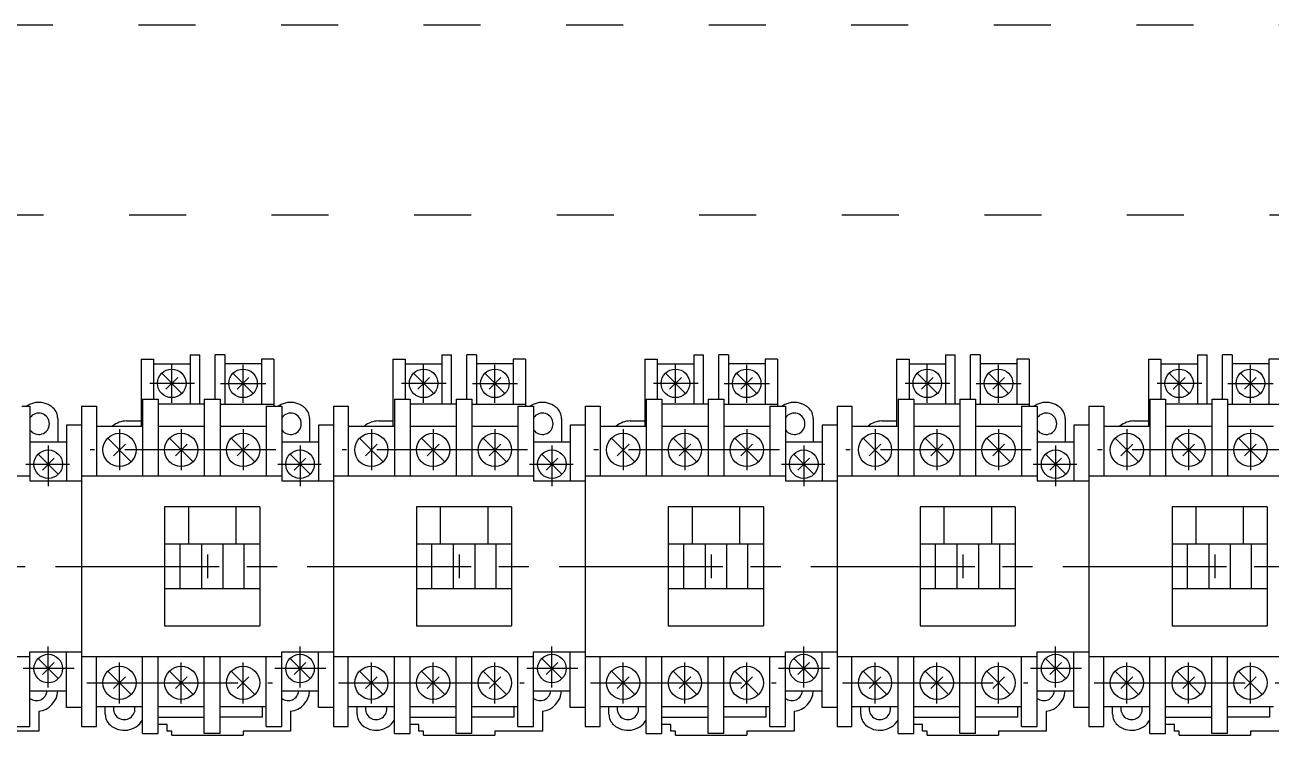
# Model space of a CAD drawing. Header units: millimetres. Extents: x 14879 to 38758, y -20740 to 1136.
# Drawn here: x 36118.2 to 36380.5, y -6848.1 to -6698.7 of the extents above; entities that cross this region are included whole.
import ezdxf

# ---------------------------------------------------------------- set-up
doc = ezdxf.new("R2010")
doc.units = ezdxf.units.MM
doc.linetypes.add('ACAD_ISO03W100', pattern=[30, 12, -18])
doc.linetypes.add('CENTER', pattern=[50.8, 31.75, -6.35, 6.35, -6.35])
for name, color, linetype in [('0A', 7, 'Continuous'), ('0B', 6, 'Continuous'), ('0C', 3, 'Continuous'), ('0D', 2, 'Continuous'), ('10', 6, 'CENTER')]:
    doc.layers.add(name, color=color, linetype=linetype)

msp = doc.modelspace()

# ---------------------------------------------------------------- linework, layer by layer
at = {"color": 1, "linetype": 'ACAD_ISO03W100'}
msp.add_lwpolyline([(35812.11, -6738.65), (35812.11, -6698.65), (36422.12, -6698.65), (36422.12, -6738.65)], close=True, dxfattribs=at)
at = {"layer": '0A', "color": 7, "linetype": 'Continuous'}
for p, q in [((36156.61, -6810.08), (36156.61, -6815.08)), ((36209.61, -6810.08), (36209.61, -6815.08)), ((36262.61, -6810.08), (36262.61, -6815.08)), ((36315.61, -6810.08), (36315.61, -6815.08)), ((36368.61, -6810.08), (36368.61, -6815.08)), ((36154.11, -6812.58), (36159.11, -6812.58)), ((36207.11, -6812.58), (36212.11, -6812.58)), ((36260.11, -6812.58), (36265.11, -6812.58)), ((36313.11, -6812.58), (36318.11, -6812.58)), ((36366.11, -6812.58), (36371.11, -6812.58))]:
    msp.add_line(p, q, dxfattribs=at)
at = {"layer": '0B', "color": 6, "linetype": 'Continuous'}
for p, q in [((36152.96, -6768.08), (36152.96, -6769.98)), ((36152.96, -6768.08), (36155.01, -6768.08)), ((36155.01, -6778.48), (36155.01, -6768.08)), ((36158.21, -6777.38), (36158.21, -6768.08)), ((36160.26, -6768.08), (36158.21, -6768.08)), ((36160.26, -6768.08), (36160.26, -6769.98)), ((36205.96, -6768.08), (36205.96, -6769.98)), ((36205.96, -6768.08), (36208.01, -6768.08)), ((36208.01, -6778.48), (36208.01, -6768.08)), ((36211.21, -6777.38), (36211.21, -6768.08)), ((36213.26, -6768.08), (36211.21, -6768.08)), ((36213.26, -6768.08), (36213.26, -6769.98)), ((36258.96, -6768.08), (36258.96, -6769.98)), ((36258.96, -6768.08), (36261.01, -6768.08)), ((36261.01, -6778.48), (36261.01, -6768.08)), ((36264.21, -6777.38), (36264.21, -6768.08)), ((36266.26, -6768.08), (36264.21, -6768.08)), ((36266.26, -6768.08), (36266.26, -6769.98)), ((36311.96, -6768.08), (36311.96, -6769.98)), ((36311.96, -6768.08), (36314.01, -6768.08)), ((36314.01, -6778.48), (36314.01, -6768.08)), ((36317.21, -6777.38), (36317.21, -6768.08)), ((36319.26, -6768.08), (36317.21, -6768.08)), ((36319.26, -6768.08), (36319.26, -6769.98)), ((36364.96, -6768.08), (36364.96, -6769.98)), ((36364.96, -6768.08), (36367.01, -6768.08)), ((36367.01, -6778.48), (36367.01, -6768.08)), ((36370.21, -6777.38), (36370.21, -6768.08)), ((36372.26, -6768.08), (36370.21, -6768.08)), ((36372.26, -6768.08), (36372.26, -6769.98)), ((36142.66, -6768.98), (36142.66, -6781.98)), ((36142.66, -6768.98), (36145.26, -6768.98)), ((36145.26, -6768.98), (36145.26, -6769.98)), ((36145.26, -6769.98), (36152.96, -6769.98)), ((36167.96, -6769.98), (36160.26, -6769.98)), ((36170.56, -6768.98), (36167.96, -6768.98)), ((36167.96, -6768.98), (36167.96, -6769.98)), ((36170.56, -6768.98), (36170.56, -6778.88)), ((36195.66, -6768.98), (36195.66, -6781.98)), ((36195.66, -6768.98), (36198.26, -6768.98)), ((36198.26, -6768.98), (36198.26, -6769.98)), ((36198.26, -6769.98), (36205.96, -6769.98)), ((36220.96, -6769.98), (36213.26, -6769.98)), ((36223.56, -6768.98), (36220.96, -6768.98)), ((36220.96, -6768.98), (36220.96, -6769.98)), ((36223.56, -6768.98), (36223.56, -6778.88)), ((36248.66, -6768.98), (36248.66, -6781.98)), ((36248.66, -6768.98), (36251.26, -6768.98)), ((36251.26, -6768.98), (36251.26, -6769.98)), ((36251.26, -6769.98), (36258.96, -6769.98)), ((36273.96, -6769.98), (36266.26, -6769.98)), ((36276.56, -6768.98), (36273.96, -6768.98)), ((36273.96, -6768.98), (36273.96, -6769.98)), ((36276.56, -6768.98), (36276.56, -6778.88)), ((36301.66, -6768.98), (36301.66, -6781.98)), ((36301.66, -6768.98), (36304.26, -6768.98)), ((36304.26, -6768.98), (36304.26, -6769.98)), ((36304.26, -6769.98), (36311.96, -6769.98)), ((36326.96, -6769.98), (36319.26, -6769.98)), ((36329.56, -6768.98), (36326.96, -6768.98)), ((36326.96, -6768.98), (36326.96, -6769.98)), ((36329.56, -6768.98), (36329.56, -6778.88)), ((36354.66, -6768.98), (36354.66, -6781.98)), ((36354.66, -6768.98), (36357.26, -6768.98)), ((36357.26, -6768.98), (36357.26, -6769.98)), ((36357.26, -6769.98), (36364.96, -6769.98)), ((36379.96, -6769.98), (36372.26, -6769.98)), ((36382.56, -6768.98), (36379.96, -6768.98)), ((36379.96, -6768.98), (36379.96, -6769.98)), ((36117.56, -6778.88), (36118.55, -6778.88)), ((36130.11, -6778.88), (36133.26, -6778.88)), ((36130.11, -6778.88), (36130.11, -6846.28)), ((36133.26, -6778.88), (36133.26, -6783.08)), ((36155.96, -6778.48), (36155.01, -6778.48)), ((36155.96, -6777.38), (36158.21, -6777.38)), ((36155.96, -6777.38), (36155.96, -6778.48)), ((36170.56, -6778.88), (36171.55, -6778.88)), ((36183.11, -6778.88), (36186.26, -6778.88)), ((36183.11, -6778.88), (36183.11, -6846.28)), ((36186.26, -6778.88), (36186.26, -6783.08)), ((36208.96, -6778.48), (36208.01, -6778.48)), ((36208.96, -6777.38), (36211.21, -6777.38)), ((36208.96, -6777.38), (36208.96, -6778.48)), ((36223.56, -6778.88), (36224.55, -6778.88)), ((36236.11, -6778.88), (36239.26, -6778.88)), ((36236.11, -6778.88), (36236.11, -6846.28)), ((36239.26, -6778.88), (36239.26, -6783.08)), ((36261.96, -6778.48), (36261.01, -6778.48)), ((36261.96, -6777.38), (36264.21, -6777.38)), ((36261.96, -6777.38), (36261.96, -6778.48)), ((36276.56, -6778.88), (36277.55, -6778.88)), ((36289.11, -6778.88), (36292.26, -6778.88)), ((36289.11, -6778.88), (36289.11, -6846.28)), ((36292.26, -6778.88), (36292.26, -6783.08)), ((36314.96, -6778.48), (36314.01, -6778.48)), ((36314.96, -6777.38), (36317.21, -6777.38)), ((36314.96, -6777.38), (36314.96, -6778.48)), ((36329.56, -6778.88), (36330.55, -6778.88)), ((36342.11, -6778.88), (36345.26, -6778.88)), ((36342.11, -6778.88), (36342.11, -6846.28)), ((36345.26, -6778.88), (36345.26, -6783.08)), ((36367.96, -6778.48), (36367.01, -6778.48)), ((36367.96, -6777.38), (36370.21, -6777.38)), ((36367.96, -6777.38), (36367.96, -6778.48)), ((36125.11, -6781.46), (36125.11, -6786.38)), ((36178.11, -6781.46), (36178.11, -6786.38)), ((36231.11, -6781.46), (36231.11, -6786.38)), ((36284.11, -6781.46), (36284.11, -6786.38)), ((36337.11, -6781.46), (36337.11, -6786.38)), ((36130.11, -6782.88), (36126.96, -6782.88)), ((36126.96, -6782.88), (36126.96, -6786.38)), ((36130.11, -6782.88), (36130.11, -6842.28)), ((36133.26, -6783.08), (36136.66, -6783.08)), ((36139.61, -6781.98), (36142.66, -6781.98)), ((36183.11, -6782.88), (36179.96, -6782.88)), ((36179.96, -6782.88), (36179.96, -6786.38)), ((36183.11, -6782.88), (36183.11, -6842.28)), ((36186.26, -6783.08), (36189.66, -6783.08)), ((36192.61, -6781.98), (36195.66, -6781.98)), ((36236.11, -6782.88), (36232.96, -6782.88)), ((36232.96, -6782.88), (36232.96, -6786.38)), ((36236.11, -6782.88), (36236.11, -6842.28)), ((36239.26, -6783.08), (36242.66, -6783.08)), ((36245.61, -6781.98), (36248.66, -6781.98)), ((36289.11, -6782.88), (36285.96, -6782.88)), ((36285.96, -6782.88), (36285.96, -6786.38)), ((36289.11, -6782.88), (36289.11, -6842.28)), ((36292.26, -6783.08), (36295.66, -6783.08)), ((36298.61, -6781.98), (36301.66, -6781.98)), ((36342.11, -6782.88), (36338.96, -6782.88)), ((36338.96, -6782.88), (36338.96, -6786.38)), ((36342.11, -6782.88), (36342.11, -6842.28)), ((36345.26, -6783.08), (36348.66, -6783.08)), ((36351.61, -6781.98), (36354.66, -6781.98)), ((36125.11, -6786.38), (36126.96, -6786.38)), ((36178.11, -6786.38), (36179.96, -6786.38)), ((36231.11, -6786.38), (36232.96, -6786.38)), ((36284.11, -6786.38), (36285.96, -6786.38)), ((36337.11, -6786.38), (36338.96, -6786.38)), ((36125.1, -6838.78), (36126.96, -6838.78)), ((36126.96, -6842.28), (36126.96, -6838.78)), ((36178.1, -6838.78), (36179.96, -6838.78)), ((36179.96, -6842.28), (36179.96, -6838.78)), ((36231.1, -6838.78), (36232.96, -6838.78)), ((36232.96, -6842.28), (36232.96, -6838.78)), ((36284.1, -6838.78), (36285.96, -6838.78)), ((36285.96, -6842.28), (36285.96, -6838.78)), ((36337.1, -6838.78), (36338.96, -6838.78)), ((36338.96, -6842.28), (36338.96, -6838.78)), ((36133.26, -6842.08), (36135.11, -6842.08)), ((36133.26, -6846.28), (36133.26, -6842.08)), ((36135.11, -6843.69), (36135.11, -6842.08)), ((36186.26, -6842.08), (36188.11, -6842.08)), ((36186.26, -6846.28), (36186.26, -6842.08)), ((36188.11, -6843.69), (36188.11, -6842.08)), ((36239.26, -6842.08), (36241.11, -6842.08)), ((36239.26, -6846.28), (36239.26, -6842.08)), ((36241.11, -6843.69), (36241.11, -6842.08)), ((36292.26, -6842.08), (36294.11, -6842.08)), ((36292.26, -6846.28), (36292.26, -6842.08)), ((36294.11, -6843.69), (36294.11, -6842.08)), ((36345.26, -6842.08), (36347.11, -6842.08)), ((36345.26, -6846.28), (36345.26, -6842.08)), ((36347.11, -6843.69), (36347.11, -6842.08)), ((36121.11, -6843.05), (36121.11, -6847.28)), ((36130.11, -6842.28), (36126.96, -6842.28)), ((36174.11, -6843.05), (36174.11, -6847.28)), ((36183.11, -6842.28), (36179.96, -6842.28)), ((36227.11, -6843.05), (36227.11, -6847.28)), ((36236.11, -6842.28), (36232.96, -6842.28)), ((36280.11, -6843.05), (36280.11, -6847.28)), ((36289.11, -6842.28), (36285.96, -6842.28)), ((36333.11, -6843.05), (36333.11, -6847.28)), ((36342.11, -6842.28), (36338.96, -6842.28)), ((36121.11, -6847.28), (36111.11, -6847.28)), ((36130.11, -6846.28), (36133.26, -6846.28)), ((36142.96, -6847.78), (36142.96, -6844.91)), ((36146.26, -6847.78), (36146.26, -6845.88)), ((36148.11, -6845.88), (36146.26, -6845.88)), ((36148.11, -6847.28), (36148.11, -6845.88)), ((36149.11, -6847.28), (36148.11, -6847.28)), ((36149.11, -6848.08), (36149.11, -6847.28)), ((36164.11, -6847.28), (36164.11, -6848.08)), ((36174.11, -6847.28), (36164.11, -6847.28)), ((36183.11, -6846.28), (36186.26, -6846.28)), ((36195.96, -6847.78), (36195.96, -6844.91)), ((36199.26, -6847.78), (36199.26, -6845.88)), ((36201.11, -6845.88), (36199.26, -6845.88)), ((36201.11, -6847.28), (36201.11, -6845.88)), ((36202.11, -6847.28), (36201.11, -6847.28)), ((36202.11, -6848.08), (36202.11, -6847.28)), ((36217.11, -6847.28), (36217.11, -6848.08)), ((36227.11, -6847.28), (36217.11, -6847.28)), ((36236.11, -6846.28), (36239.26, -6846.28)), ((36248.96, -6847.78), (36248.96, -6844.91)), ((36252.26, -6847.78), (36252.26, -6845.88)), ((36254.11, -6845.88), (36252.26, -6845.88)), ((36254.11, -6847.28), (36254.11, -6845.88)), ((36255.11, -6847.28), (36254.11, -6847.28)), ((36255.11, -6848.08), (36255.11, -6847.28)), ((36270.11, -6847.28), (36270.11, -6848.08)), ((36280.11, -6847.28), (36270.11, -6847.28)), ((36289.11, -6846.28), (36292.26, -6846.28)), ((36301.96, -6847.78), (36301.96, -6844.91)), ((36305.26, -6847.78), (36305.26, -6845.88)), ((36307.11, -6845.88), (36305.26, -6845.88)), ((36307.11, -6847.28), (36307.11, -6845.88)), ((36308.11, -6847.28), (36307.11, -6847.28)), ((36308.11, -6848.08), (36308.11, -6847.28)), ((36323.11, -6847.28), (36323.11, -6848.08)), ((36333.11, -6847.28), (36323.11, -6847.28)), ((36342.11, -6846.28), (36345.26, -6846.28)), ((36354.96, -6847.78), (36354.96, -6844.91)), ((36358.26, -6847.78), (36358.26, -6845.88)), ((36360.11, -6845.88), (36358.26, -6845.88)), ((36360.11, -6847.28), (36360.11, -6845.88)), ((36361.11, -6847.28), (36360.11, -6847.28)), ((36361.11, -6848.08), (36361.11, -6847.28)), ((36376.11, -6847.28), (36376.11, -6848.08)), ((36386.11, -6847.28), (36376.11, -6847.28)), ((36142.96, -6847.78), (36146.26, -6847.78)), ((36149.11, -6848.08), (36164.11, -6848.08)), ((36195.96, -6847.78), (36199.26, -6847.78)), ((36202.11, -6848.08), (36217.11, -6848.08)), ((36248.96, -6847.78), (36252.26, -6847.78)), ((36255.11, -6848.08), (36270.11, -6848.08)), ((36301.96, -6847.78), (36305.26, -6847.78)), ((36308.11, -6848.08), (36323.11, -6848.08)), ((36354.96, -6847.78), (36358.26, -6847.78)), ((36361.11, -6848.08), (36376.11, -6848.08))]:
    msp.add_line(p, q, dxfattribs=at)
for centre, radius, start, end in [((36121.11, -6782.58), 4.5, 55.3083, 124.692), ((36121.11, -6782.58), 4.5, 48.1896, 55.3083), ((36122.11, -6781.46), 3, 0, 48.1897), ((36174.11, -6782.58), 4.5, 55.3083, 124.692), ((36174.11, -6782.58), 4.5, 48.1896, 55.3083), ((36175.11, -6781.46), 3, 0, 48.1897), ((36227.11, -6782.58), 4.5, 55.3083, 124.692), ((36227.11, -6782.58), 4.5, 48.1896, 55.3083), ((36228.11, -6781.46), 3, 0, 48.1897), ((36280.11, -6782.58), 4.5, 55.3083, 124.692), ((36280.11, -6782.58), 4.5, 48.1896, 55.3083), ((36281.11, -6781.46), 3, 0, 48.1897), ((36333.11, -6782.58), 4.5, 55.3083, 124.692), ((36333.11, -6782.58), 4.5, 48.1896, 55.3083), ((36334.11, -6781.46), 3, 0, 48.1897), ((36139.61, -6786.48), 4.5, 90.0002, 130.927), ((36192.61, -6786.48), 4.5, 90.0002, 130.927), ((36245.61, -6786.48), 4.5, 90.0002, 130.927), ((36298.61, -6786.48), 4.5, 90.0002, 130.927), ((36351.61, -6786.48), 4.5, 90.0002, 130.927), ((36120.61, -6838.58), 4.5, 276.379, 357.453), ((36173.61, -6838.58), 4.5, 276.379, 357.453), ((36226.61, -6838.58), 4.5, 276.379, 357.453), ((36279.61, -6838.58), 4.5, 276.379, 357.453), ((36332.61, -6838.58), 4.5, 276.379, 357.453), ((36138.11, -6843.69), 3, 180, 228.19), ((36191.11, -6843.69), 3, 180, 228.19), ((36244.11, -6843.69), 3, 180, 228.19), ((36297.11, -6843.69), 3, 180, 228.19), ((36350.11, -6843.69), 3, 180, 228.19), ((36139.11, -6842.58), 4.5, 228.19, 328.822), ((36192.11, -6842.58), 4.5, 228.19, 328.822), ((36245.11, -6842.58), 4.5, 228.19, 328.822), ((36298.11, -6842.58), 4.5, 228.19, 328.822), ((36351.11, -6842.58), 4.5, 228.19, 328.822)]:
    msp.add_arc(centre, radius, start, end, dxfattribs=at)
at = {"layer": '0C', "color": 3, "linetype": 'Continuous'}
for p, q in [((36145.26, -6769.98), (36145.26, -6777.38)), ((36152.96, -6769.98), (36152.96, -6778.48)), ((36160.26, -6769.98), (36160.26, -6778.48)), ((36167.96, -6769.98), (36167.96, -6778.48)), ((36198.26, -6769.98), (36198.26, -6777.38)), ((36205.96, -6769.98), (36205.96, -6778.48)), ((36213.26, -6769.98), (36213.26, -6778.48)), ((36220.96, -6769.98), (36220.96, -6778.48)), ((36251.26, -6769.98), (36251.26, -6777.38)), ((36258.96, -6769.98), (36258.96, -6778.48)), ((36266.26, -6769.98), (36266.26, -6778.48)), ((36273.96, -6769.98), (36273.96, -6778.48)), ((36304.26, -6769.98), (36304.26, -6777.38)), ((36311.96, -6769.98), (36311.96, -6778.48)), ((36319.26, -6769.98), (36319.26, -6778.48)), ((36326.96, -6769.98), (36326.96, -6778.48)), ((36357.26, -6769.98), (36357.26, -6777.38)), ((36364.96, -6769.98), (36364.96, -6778.48)), ((36372.26, -6769.98), (36372.26, -6778.48)), ((36379.96, -6769.98), (36379.96, -6778.48)), ((36118.55, -6778.88), (36119.26, -6778.88)), ((36119.26, -6778.88), (36119.26, -6794.58)), ((36142.96, -6777.38), (36146.26, -6777.38)), ((36142.96, -6777.38), (36142.96, -6793.58)), ((36146.26, -6777.38), (36146.26, -6793.58)), ((36155.01, -6778.48), (36146.26, -6778.48)), ((36155.96, -6778.48), (36155.96, -6793.58)), ((36158.21, -6777.38), (36159.26, -6777.38)), ((36159.26, -6777.38), (36159.26, -6793.58)), ((36159.26, -6778.48), (36170.56, -6778.48)), ((36168.96, -6778.88), (36170.56, -6778.88)), ((36168.96, -6778.88), (36168.96, -6793.58)), ((36171.55, -6778.88), (36172.26, -6778.88)), ((36172.26, -6778.88), (36172.26, -6794.58)), ((36195.96, -6777.38), (36199.26, -6777.38)), ((36195.96, -6777.38), (36195.96, -6793.58)), ((36199.26, -6777.38), (36199.26, -6793.58)), ((36208.01, -6778.48), (36199.26, -6778.48)), ((36208.96, -6778.48), (36208.96, -6793.58)), ((36211.21, -6777.38), (36212.26, -6777.38)), ((36212.26, -6777.38), (36212.26, -6793.58)), ((36212.26, -6778.48), (36223.56, -6778.48)), ((36221.96, -6778.88), (36223.56, -6778.88)), ((36221.96, -6778.88), (36221.96, -6793.58)), ((36224.55, -6778.88), (36225.26, -6778.88)), ((36225.26, -6778.88), (36225.26, -6794.58)), ((36248.96, -6777.38), (36252.26, -6777.38)), ((36248.96, -6777.38), (36248.96, -6793.58)), ((36252.26, -6777.38), (36252.26, -6793.58)), ((36261.01, -6778.48), (36252.26, -6778.48)), ((36261.96, -6778.48), (36261.96, -6793.58)), ((36264.21, -6777.38), (36265.26, -6777.38)), ((36265.26, -6777.38), (36265.26, -6793.58)), ((36265.26, -6778.48), (36276.56, -6778.48)), ((36274.96, -6778.88), (36276.56, -6778.88)), ((36274.96, -6778.88), (36274.96, -6793.58)), ((36277.55, -6778.88), (36278.26, -6778.88)), ((36278.26, -6778.88), (36278.26, -6794.58)), ((36301.96, -6777.38), (36305.26, -6777.38)), ((36301.96, -6777.38), (36301.96, -6793.58)), ((36305.26, -6777.38), (36305.26, -6793.58)), ((36314.01, -6778.48), (36305.26, -6778.48)), ((36314.96, -6778.48), (36314.96, -6793.58)), ((36317.21, -6777.38), (36318.26, -6777.38)), ((36318.26, -6777.38), (36318.26, -6793.58)), ((36318.26, -6778.48), (36329.56, -6778.48)), ((36327.96, -6778.88), (36329.56, -6778.88)), ((36327.96, -6778.88), (36327.96, -6793.58)), ((36330.55, -6778.88), (36331.26, -6778.88)), ((36331.26, -6778.88), (36331.26, -6794.58)), ((36354.96, -6777.38), (36358.26, -6777.38)), ((36354.96, -6777.38), (36354.96, -6793.58)), ((36358.26, -6777.38), (36358.26, -6793.58)), ((36367.01, -6778.48), (36358.26, -6778.48)), ((36367.96, -6778.48), (36367.96, -6793.58)), ((36370.21, -6777.38), (36371.26, -6777.38)), ((36371.26, -6777.38), (36371.26, -6793.58)), ((36371.26, -6778.48), (36382.56, -6778.48)), ((36133.26, -6783.08), (36133.26, -6793.58)), ((36136.66, -6783.08), (36142.56, -6783.08)), ((36142.56, -6783.08), (36142.96, -6783.08)), ((36142.66, -6781.98), (36142.66, -6783.08)), ((36146.26, -6783.08), (36155.96, -6783.08)), ((36159.26, -6783.08), (36168.96, -6783.08)), ((36186.26, -6783.08), (36186.26, -6793.58)), ((36189.66, -6783.08), (36195.56, -6783.08)), ((36195.56, -6783.08), (36195.96, -6783.08)), ((36195.66, -6781.98), (36195.66, -6783.08)), ((36199.26, -6783.08), (36208.96, -6783.08)), ((36212.26, -6783.08), (36221.96, -6783.08)), ((36239.26, -6783.08), (36239.26, -6793.58)), ((36242.66, -6783.08), (36248.56, -6783.08)), ((36248.56, -6783.08), (36248.96, -6783.08)), ((36248.66, -6781.98), (36248.66, -6783.08)), ((36252.26, -6783.08), (36261.96, -6783.08)), ((36265.26, -6783.08), (36274.96, -6783.08)), ((36292.26, -6783.08), (36292.26, -6793.58)), ((36295.66, -6783.08), (36301.56, -6783.08)), ((36301.56, -6783.08), (36301.96, -6783.08)), ((36301.66, -6781.98), (36301.66, -6783.08)), ((36305.26, -6783.08), (36314.96, -6783.08)), ((36318.26, -6783.08), (36327.96, -6783.08)), ((36345.26, -6783.08), (36345.26, -6793.58)), ((36348.66, -6783.08), (36354.56, -6783.08)), ((36354.56, -6783.08), (36354.96, -6783.08)), ((36354.66, -6781.98), (36354.66, -6783.08)), ((36358.26, -6783.08), (36367.96, -6783.08)), ((36371.26, -6783.08), (36380.96, -6783.08)), ((36119.26, -6786.38), (36125.11, -6786.38)), ((36126.96, -6786.38), (36126.96, -6794.58)), ((36172.26, -6786.38), (36178.11, -6786.38)), ((36179.96, -6786.38), (36179.96, -6794.58)), ((36225.26, -6786.38), (36231.11, -6786.38)), ((36232.96, -6786.38), (36232.96, -6794.58)), ((36278.26, -6786.38), (36284.11, -6786.38)), ((36285.96, -6786.38), (36285.96, -6794.58)), ((36331.26, -6786.38), (36337.11, -6786.38)), ((36338.96, -6786.38), (36338.96, -6794.58)), ((36119.26, -6793.58), (36077.11, -6793.58)), ((36119.26, -6794.58), (36130.11, -6794.58)), ((36172.26, -6793.58), (36130.11, -6793.58)), ((36172.26, -6794.58), (36183.11, -6794.58)), ((36225.26, -6793.58), (36183.11, -6793.58)), ((36225.26, -6794.58), (36236.11, -6794.58)), ((36278.26, -6793.58), (36236.11, -6793.58)), ((36278.26, -6794.58), (36289.11, -6794.58)), ((36331.26, -6793.58), (36289.11, -6793.58)), ((36331.26, -6794.58), (36342.11, -6794.58)), ((36384.26, -6793.58), (36342.11, -6793.58)), ((36147.61, -6800.08), (36147.61, -6825.08)), ((36167.61, -6800.08), (36147.61, -6800.08)), ((36152.61, -6800.08), (36152.61, -6807.88)), ((36162.61, -6800.08), (36162.61, -6807.88)), ((36167.61, -6800.08), (36167.61, -6825.08)), ((36200.61, -6800.08), (36200.61, -6825.08)), ((36220.61, -6800.08), (36200.61, -6800.08)), ((36205.61, -6800.08), (36205.61, -6807.88)), ((36215.61, -6800.08), (36215.61, -6807.88)), ((36220.61, -6800.08), (36220.61, -6825.08)), ((36253.61, -6800.08), (36253.61, -6825.08)), ((36273.61, -6800.08), (36253.61, -6800.08)), ((36258.61, -6800.08), (36258.61, -6807.88)), ((36268.61, -6800.08), (36268.61, -6807.88)), ((36273.61, -6800.08), (36273.61, -6825.08)), ((36306.61, -6800.08), (36306.61, -6825.08)), ((36326.61, -6800.08), (36306.61, -6800.08)), ((36311.61, -6800.08), (36311.61, -6807.88)), ((36321.61, -6800.08), (36321.61, -6807.88)), ((36326.61, -6800.08), (36326.61, -6825.08)), ((36359.61, -6800.08), (36359.61, -6825.08)), ((36379.61, -6800.08), (36359.61, -6800.08)), ((36364.61, -6800.08), (36364.61, -6807.88)), ((36374.61, -6800.08), (36374.61, -6807.88)), ((36379.61, -6800.08), (36379.61, -6825.08)), ((36167.61, -6807.88), (36147.61, -6807.88)), ((36150.86, -6817.28), (36150.86, -6807.88)), ((36155.36, -6807.88), (36155.36, -6817.28)), ((36159.86, -6807.88), (36159.86, -6817.28)), ((36164.36, -6817.28), (36164.36, -6807.88)), ((36220.61, -6807.88), (36200.61, -6807.88)), ((36203.86, -6817.28), (36203.86, -6807.88)), ((36208.36, -6807.88), (36208.36, -6817.28)), ((36212.86, -6807.88), (36212.86, -6817.28)), ((36217.36, -6817.28), (36217.36, -6807.88)), ((36273.61, -6807.88), (36253.61, -6807.88)), ((36256.86, -6817.28), (36256.86, -6807.88)), ((36261.36, -6807.88), (36261.36, -6817.28)), ((36265.86, -6807.88), (36265.86, -6817.28)), ((36270.36, -6817.28), (36270.36, -6807.88)), ((36326.61, -6807.88), (36306.61, -6807.88)), ((36309.86, -6817.28), (36309.86, -6807.88)), ((36314.36, -6807.88), (36314.36, -6817.28)), ((36318.86, -6807.88), (36318.86, -6817.28)), ((36323.36, -6817.28), (36323.36, -6807.88)), ((36379.61, -6807.88), (36359.61, -6807.88)), ((36362.86, -6817.28), (36362.86, -6807.88)), ((36367.36, -6807.88), (36367.36, -6817.28)), ((36371.86, -6807.88), (36371.86, -6817.28)), ((36376.36, -6817.28), (36376.36, -6807.88)), ((36167.61, -6817.28), (36147.61, -6817.28)), ((36220.61, -6817.28), (36200.61, -6817.28)), ((36273.61, -6817.28), (36253.61, -6817.28)), ((36326.61, -6817.28), (36306.61, -6817.28)), ((36379.61, -6817.28), (36359.61, -6817.28)), ((36147.61, -6825.08), (36167.61, -6825.08)), ((36200.61, -6825.08), (36220.61, -6825.08)), ((36253.61, -6825.08), (36273.61, -6825.08)), ((36306.61, -6825.08), (36326.61, -6825.08)), ((36359.61, -6825.08), (36379.61, -6825.08)), ((36119.26, -6831.58), (36077.11, -6831.58)), ((36119.26, -6830.58), (36130.11, -6830.58)), ((36119.26, -6846.28), (36119.26, -6830.58)), ((36126.96, -6838.78), (36126.96, -6830.58)), ((36172.26, -6831.58), (36130.11, -6831.58)), ((36133.26, -6842.08), (36133.26, -6831.58)), ((36142.96, -6840.25), (36142.96, -6831.58)), ((36146.26, -6845.88), (36146.26, -6831.58)), ((36155.96, -6847.78), (36155.96, -6831.58)), ((36159.26, -6847.78), (36159.26, -6831.58)), ((36168.96, -6846.28), (36168.96, -6831.58)), ((36172.26, -6830.58), (36183.11, -6830.58)), ((36172.26, -6846.28), (36172.26, -6830.58)), ((36179.96, -6838.78), (36179.96, -6830.58)), ((36225.26, -6831.58), (36183.11, -6831.58)), ((36186.26, -6842.08), (36186.26, -6831.58)), ((36195.96, -6840.25), (36195.96, -6831.58)), ((36199.26, -6845.88), (36199.26, -6831.58)), ((36208.96, -6847.78), (36208.96, -6831.58)), ((36212.26, -6847.78), (36212.26, -6831.58)), ((36221.96, -6846.28), (36221.96, -6831.58)), ((36225.26, -6830.58), (36236.11, -6830.58)), ((36225.26, -6846.28), (36225.26, -6830.58)), ((36232.96, -6838.78), (36232.96, -6830.58)), ((36278.26, -6831.58), (36236.11, -6831.58)), ((36239.26, -6842.08), (36239.26, -6831.58)), ((36248.96, -6840.25), (36248.96, -6831.58)), ((36252.26, -6845.88), (36252.26, -6831.58)), ((36261.96, -6847.78), (36261.96, -6831.58)), ((36265.26, -6847.78), (36265.26, -6831.58)), ((36274.96, -6846.28), (36274.96, -6831.58)), ((36278.26, -6830.58), (36289.11, -6830.58)), ((36278.26, -6846.28), (36278.26, -6830.58)), ((36285.96, -6838.78), (36285.96, -6830.58)), ((36331.26, -6831.58), (36289.11, -6831.58)), ((36292.26, -6842.08), (36292.26, -6831.58)), ((36301.96, -6840.25), (36301.96, -6831.58)), ((36305.26, -6845.88), (36305.26, -6831.58)), ((36314.96, -6847.78), (36314.96, -6831.58)), ((36318.26, -6847.78), (36318.26, -6831.58)), ((36327.96, -6846.28), (36327.96, -6831.58)), ((36331.26, -6830.58), (36342.11, -6830.58)), ((36331.26, -6846.28), (36331.26, -6830.58)), ((36338.96, -6838.78), (36338.96, -6830.58)), ((36384.26, -6831.58), (36342.11, -6831.58)), ((36345.26, -6842.08), (36345.26, -6831.58)), ((36354.96, -6840.25), (36354.96, -6831.58)), ((36358.26, -6845.88), (36358.26, -6831.58)), ((36367.96, -6847.78), (36367.96, -6831.58)), ((36371.26, -6847.78), (36371.26, -6831.58)), ((36119.26, -6838.78), (36125.1, -6838.78)), ((36172.26, -6838.78), (36178.1, -6838.78)), ((36225.26, -6838.78), (36231.1, -6838.78)), ((36278.26, -6838.78), (36284.1, -6838.78)), ((36331.26, -6838.78), (36337.1, -6838.78)), ((36135.11, -6842.08), (36142.96, -6842.08)), ((36142.96, -6844.91), (36142.96, -6840.25)), ((36146.26, -6842.08), (36155.96, -6842.08)), ((36159.26, -6842.08), (36168.96, -6842.08)), ((36168.11, -6842.08), (36168.11, -6844.28)), ((36188.11, -6842.08), (36195.96, -6842.08)), ((36195.96, -6844.91), (36195.96, -6840.25)), ((36199.26, -6842.08), (36208.96, -6842.08)), ((36212.26, -6842.08), (36221.96, -6842.08)), ((36221.11, -6842.08), (36221.11, -6844.28)), ((36241.11, -6842.08), (36248.96, -6842.08)), ((36248.96, -6844.91), (36248.96, -6840.25)), ((36252.26, -6842.08), (36261.96, -6842.08)), ((36265.26, -6842.08), (36274.96, -6842.08)), ((36274.11, -6842.08), (36274.11, -6844.28)), ((36294.11, -6842.08), (36301.96, -6842.08)), ((36301.96, -6844.91), (36301.96, -6840.25)), ((36305.26, -6842.08), (36314.96, -6842.08)), ((36318.26, -6842.08), (36327.96, -6842.08)), ((36327.11, -6842.08), (36327.11, -6844.28)), ((36347.11, -6842.08), (36354.96, -6842.08)), ((36354.96, -6844.91), (36354.96, -6840.25)), ((36358.26, -6842.08), (36367.96, -6842.08)), ((36371.26, -6842.08), (36380.96, -6842.08)), ((36380.11, -6842.08), (36380.11, -6844.28)), ((36146.26, -6844.28), (36155.96, -6844.28)), ((36168.11, -6844.28), (36159.26, -6844.28)), ((36199.26, -6844.28), (36208.96, -6844.28)), ((36221.11, -6844.28), (36212.26, -6844.28)), ((36252.26, -6844.28), (36261.96, -6844.28)), ((36274.11, -6844.28), (36265.26, -6844.28)), ((36305.26, -6844.28), (36314.96, -6844.28)), ((36327.11, -6844.28), (36318.26, -6844.28)), ((36358.26, -6844.28), (36367.96, -6844.28)), ((36380.11, -6844.28), (36371.26, -6844.28)), ((36115.96, -6846.28), (36119.26, -6846.28)), ((36168.96, -6846.28), (36172.26, -6846.28)), ((36221.96, -6846.28), (36225.26, -6846.28)), ((36274.96, -6846.28), (36278.26, -6846.28)), ((36327.96, -6846.28), (36331.26, -6846.28)), ((36159.26, -6847.78), (36155.96, -6847.78)), ((36212.26, -6847.78), (36208.96, -6847.78)), ((36265.26, -6847.78), (36261.96, -6847.78)), ((36318.26, -6847.78), (36314.96, -6847.78)), ((36371.26, -6847.78), (36367.96, -6847.78))]:
    msp.add_line(p, q, dxfattribs=at)
for centre, start, end in [((36121.11, -6782.58), 214.692, 145.308), ((36174.11, -6782.58), 214.692, 145.308), ((36227.11, -6782.58), 214.692, 145.308), ((36280.11, -6782.58), 214.692, 145.308), ((36333.11, -6782.58), 214.692, 145.308), ((36120.61, -6838.58), 233.13, 354.9), ((36173.61, -6838.58), 233.13, 354.9), ((36226.61, -6838.58), 233.13, 354.9), ((36279.61, -6838.58), 233.13, 354.9), ((36332.61, -6838.58), 233.13, 354.9), ((36139.11, -6842.58), 167.161, 12.84), ((36192.11, -6842.58), 167.161, 12.84), ((36245.11, -6842.58), 167.161, 12.84), ((36298.11, -6842.58), 167.161, 12.84), ((36351.11, -6842.58), 167.161, 12.84)]:
    msp.add_arc(centre, 2.25, start, end, dxfattribs=at)
at = {"layer": '0D', "color": 2, "linetype": 'Continuous'}
for p, q in [((36151.23, -6776.2), (36146.99, -6771.96)), ((36147.87, -6775.31), (36150.35, -6772.84)), ((36166.23, -6776.2), (36161.99, -6771.96)), ((36162.87, -6775.31), (36165.35, -6772.84)), ((36204.23, -6776.2), (36199.99, -6771.96)), ((36200.87, -6775.31), (36203.35, -6772.84)), ((36219.23, -6776.2), (36214.99, -6771.96)), ((36215.87, -6775.31), (36218.35, -6772.84)), ((36257.23, -6776.2), (36252.99, -6771.96)), ((36253.87, -6775.31), (36256.35, -6772.84)), ((36272.23, -6776.2), (36267.99, -6771.96)), ((36268.87, -6775.31), (36271.35, -6772.84)), ((36310.23, -6776.2), (36305.99, -6771.96)), ((36306.87, -6775.31), (36309.35, -6772.84)), ((36325.23, -6776.2), (36320.99, -6771.96)), ((36321.87, -6775.31), (36324.35, -6772.84)), ((36363.23, -6776.2), (36358.99, -6771.96)), ((36359.87, -6775.31), (36362.35, -6772.84)), ((36378.23, -6776.2), (36373.99, -6771.96)), ((36374.87, -6775.31), (36377.35, -6772.84)), ((36135.63, -6785.6), (36140.58, -6790.55)), ((36139.34, -6786.84), (36136.87, -6789.31)), ((36148.63, -6785.6), (36153.58, -6790.55)), ((36152.35, -6786.84), (36149.87, -6789.31)), ((36161.63, -6785.6), (36166.58, -6790.55)), ((36165.35, -6786.84), (36162.87, -6789.31)), ((36188.63, -6785.6), (36193.58, -6790.55)), ((36192.34, -6786.84), (36189.87, -6789.31)), ((36201.63, -6785.6), (36206.58, -6790.55)), ((36205.35, -6786.84), (36202.87, -6789.31)), ((36214.63, -6785.6), (36219.58, -6790.55)), ((36218.35, -6786.84), (36215.87, -6789.31)), ((36241.63, -6785.6), (36246.58, -6790.55)), ((36245.34, -6786.84), (36242.87, -6789.31)), ((36254.63, -6785.6), (36259.58, -6790.55)), ((36258.35, -6786.84), (36255.87, -6789.31)), ((36267.63, -6785.6), (36272.58, -6790.55)), ((36271.35, -6786.84), (36268.87, -6789.31)), ((36294.63, -6785.6), (36299.58, -6790.55)), ((36298.34, -6786.84), (36295.87, -6789.31)), ((36307.63, -6785.6), (36312.58, -6790.55)), ((36311.35, -6786.84), (36308.87, -6789.31)), ((36320.63, -6785.6), (36325.58, -6790.55)), ((36324.35, -6786.84), (36321.87, -6789.31)), ((36347.63, -6785.6), (36352.58, -6790.55)), ((36351.34, -6786.84), (36348.87, -6789.31)), ((36360.63, -6785.6), (36365.58, -6790.55)), ((36364.35, -6786.84), (36361.87, -6789.31)), ((36373.63, -6785.6), (36378.58, -6790.55)), ((36377.35, -6786.84), (36374.87, -6789.31)), ((36125.23, -6793.2), (36120.99, -6788.96)), ((36178.23, -6793.2), (36173.99, -6788.96)), ((36231.23, -6793.2), (36226.99, -6788.96)), ((36284.23, -6793.2), (36279.99, -6788.96)), ((36337.23, -6793.2), (36332.99, -6788.96)), ((36121.87, -6792.31), (36124.35, -6789.84)), ((36174.87, -6792.31), (36177.35, -6789.84)), ((36227.87, -6792.31), (36230.35, -6789.84)), ((36280.87, -6792.31), (36283.35, -6789.84)), ((36333.87, -6792.31), (36336.35, -6789.84)), ((36125.23, -6836.2), (36120.99, -6831.96)), ((36121.87, -6835.31), (36124.35, -6832.84)), ((36178.23, -6836.2), (36173.99, -6831.96)), ((36174.87, -6835.31), (36177.35, -6832.84)), ((36231.23, -6836.2), (36226.99, -6831.96)), ((36227.87, -6835.31), (36230.35, -6832.84)), ((36284.23, -6836.2), (36279.99, -6831.96)), ((36280.87, -6835.31), (36283.35, -6832.84)), ((36337.23, -6836.2), (36332.99, -6831.96)), ((36333.87, -6835.31), (36336.35, -6832.84)), ((36135.63, -6834.6), (36140.58, -6839.55)), ((36139.34, -6835.84), (36136.87, -6838.31)), ((36148.63, -6834.6), (36153.58, -6839.55)), ((36152.35, -6835.84), (36149.87, -6838.31)), ((36161.63, -6834.6), (36166.58, -6839.55)), ((36165.35, -6835.84), (36162.87, -6838.31)), ((36188.63, -6834.6), (36193.58, -6839.55)), ((36192.34, -6835.84), (36189.87, -6838.31)), ((36201.63, -6834.6), (36206.58, -6839.55)), ((36205.35, -6835.84), (36202.87, -6838.31)), ((36214.63, -6834.6), (36219.58, -6839.55)), ((36218.35, -6835.84), (36215.87, -6838.31)), ((36241.63, -6834.6), (36246.58, -6839.55)), ((36245.34, -6835.84), (36242.87, -6838.31)), ((36254.63, -6834.6), (36259.58, -6839.55)), ((36258.35, -6835.84), (36255.87, -6838.31)), ((36267.63, -6834.6), (36272.58, -6839.55)), ((36271.35, -6835.84), (36268.87, -6838.31)), ((36294.63, -6834.6), (36299.58, -6839.55)), ((36298.34, -6835.84), (36295.87, -6838.31)), ((36307.63, -6834.6), (36312.58, -6839.55)), ((36311.35, -6835.84), (36308.87, -6838.31)), ((36320.63, -6834.6), (36325.58, -6839.55)), ((36324.35, -6835.84), (36321.87, -6838.31)), ((36347.63, -6834.6), (36352.58, -6839.55)), ((36351.34, -6835.84), (36348.87, -6838.31)), ((36360.63, -6834.6), (36365.58, -6839.55)), ((36364.35, -6835.84), (36361.87, -6838.31)), ((36373.63, -6834.6), (36378.58, -6839.55)), ((36377.35, -6835.84), (36374.87, -6838.31))]:
    msp.add_line(p, q, dxfattribs=at)
for centre, radius in [((36149.11, -6774.08), 3), ((36164.11, -6774.08), 3), ((36202.11, -6774.08), 3), ((36217.11, -6774.08), 3), ((36255.11, -6774.08), 3), ((36270.11, -6774.08), 3), ((36308.11, -6774.08), 3), ((36323.11, -6774.08), 3), ((36361.11, -6774.08), 3), ((36376.11, -6774.08), 3), ((36138.11, -6788.08), 3.5), ((36151.11, -6788.08), 3.5), ((36164.11, -6788.08), 3.5), ((36191.11, -6788.08), 3.5), ((36204.11, -6788.08), 3.5), ((36217.11, -6788.08), 3.5), ((36244.11, -6788.08), 3.5), ((36257.11, -6788.08), 3.5), ((36270.11, -6788.08), 3.5), ((36297.11, -6788.08), 3.5), ((36310.11, -6788.08), 3.5), ((36323.11, -6788.08), 3.5), ((36350.11, -6788.08), 3.5), ((36363.11, -6788.08), 3.5), ((36376.11, -6788.08), 3.5), ((36123.11, -6791.08), 3), ((36176.11, -6791.08), 3), ((36229.11, -6791.08), 3), ((36282.11, -6791.08), 3), ((36335.11, -6791.08), 3), ((36123.11, -6834.08), 3), ((36176.11, -6834.08), 3), ((36229.11, -6834.08), 3), ((36282.11, -6834.08), 3), ((36335.11, -6834.08), 3), ((36138.11, -6837.08), 3.5), ((36151.11, -6837.08), 3.5), ((36164.11, -6837.08), 3.5), ((36191.11, -6837.08), 3.5), ((36204.11, -6837.08), 3.5), ((36217.11, -6837.08), 3.5), ((36244.11, -6837.08), 3.5), ((36257.11, -6837.08), 3.5), ((36270.11, -6837.08), 3.5), ((36297.11, -6837.08), 3.5), ((36310.11, -6837.08), 3.5), ((36323.11, -6837.08), 3.5), ((36350.11, -6837.08), 3.5), ((36363.11, -6837.08), 3.5), ((36376.11, -6837.08), 3.5)]:
    msp.add_circle(centre, radius, dxfattribs=at)
at = {"layer": '10', "color": 6, "linetype": 'CENTER'}
for p, q in [((36149.11, -6778.18), (36149.11, -6770.17)), ((36164.11, -6778.18), (36164.11, -6770.17)), ((36202.11, -6778.18), (36202.11, -6770.17)), ((36217.11, -6778.18), (36217.11, -6770.17)), ((36255.11, -6778.18), (36255.11, -6770.17)), ((36270.11, -6778.18), (36270.11, -6770.17)), ((36308.11, -6778.18), (36308.11, -6770.17)), ((36323.11, -6778.18), (36323.11, -6770.17)), ((36361.11, -6778.18), (36361.11, -6770.17)), ((36376.11, -6778.18), (36376.11, -6770.17)), ((36153.87, -6774.08), (36144.46, -6774.08)), ((36159.39, -6774.08), (36168.87, -6774.08)), ((36206.87, -6774.08), (36197.46, -6774.08)), ((36212.39, -6774.08), (36221.87, -6774.08)), ((36259.87, -6774.08), (36250.46, -6774.08)), ((36265.39, -6774.08), (36274.87, -6774.08)), ((36312.87, -6774.08), (36303.46, -6774.08)), ((36318.39, -6774.08), (36327.87, -6774.08)), ((36365.87, -6774.08), (36356.46, -6774.08)), ((36371.39, -6774.08), (36380.87, -6774.08)), ((36138.11, -6783.71), (36138.11, -6792.36)), ((36151.11, -6783.71), (36151.11, -6792.36)), ((36164.11, -6783.71), (36164.11, -6792.36)), ((36191.11, -6783.71), (36191.11, -6792.36)), ((36204.11, -6783.71), (36204.11, -6792.36)), ((36217.11, -6783.71), (36217.11, -6792.36)), ((36244.11, -6783.71), (36244.11, -6792.36)), ((36257.11, -6783.71), (36257.11, -6792.36)), ((36270.11, -6783.71), (36270.11, -6792.36)), ((36297.11, -6783.71), (36297.11, -6792.36)), ((36310.11, -6783.71), (36310.11, -6792.36)), ((36323.11, -6783.71), (36323.11, -6792.36)), ((36350.11, -6783.71), (36350.11, -6792.36)), ((36363.11, -6783.71), (36363.11, -6792.36)), ((36376.11, -6783.71), (36376.11, -6792.36)), ((36123.11, -6787.15), (36123.11, -6795.71)), ((36176.11, -6787.15), (36176.11, -6795.71)), ((36229.11, -6787.15), (36229.11, -6795.71)), ((36282.11, -6787.15), (36282.11, -6795.71)), ((36335.11, -6787.15), (36335.11, -6795.71)), ((36170.98, -6788.08), (36131.94, -6788.08)), ((36223.98, -6788.08), (36184.94, -6788.08)), ((36276.98, -6788.08), (36237.94, -6788.08)), ((36329.98, -6788.08), (36290.94, -6788.08)), ((36382.98, -6788.08), (36343.94, -6788.08)), ((36118.42, -6791.08), (36127.57, -6791.08)), ((36171.42, -6791.08), (36180.57, -6791.08)), ((36224.42, -6791.08), (36233.57, -6791.08)), ((36277.42, -6791.08), (36286.57, -6791.08)), ((36330.42, -6791.08), (36339.57, -6791.08)), ((36073.81, -6812.58), (36133.22, -6812.58)), ((36126.81, -6812.58), (36186.22, -6812.58)), ((36179.81, -6812.58), (36239.22, -6812.58)), ((36232.81, -6812.58), (36292.22, -6812.58)), ((36285.81, -6812.58), (36345.22, -6812.58)), ((36338.81, -6812.58), (36398.22, -6812.58)), ((36123.11, -6838.1), (36123.11, -6829.44)), ((36176.11, -6838.1), (36176.11, -6829.44)), ((36229.11, -6838.1), (36229.11, -6829.44)), ((36282.11, -6838.1), (36282.11, -6829.44)), ((36335.11, -6838.1), (36335.11, -6829.44)), ((36128.56, -6834.08), (36117.81, -6834.08)), ((36138.11, -6841.45), (36138.11, -6832.8)), ((36151.11, -6841.45), (36151.11, -6832.8)), ((36164.11, -6841.45), (36164.11, -6832.8)), ((36181.56, -6834.08), (36170.81, -6834.08)), ((36191.11, -6841.45), (36191.11, -6832.8)), ((36204.11, -6841.45), (36204.11, -6832.8)), ((36217.11, -6841.45), (36217.11, -6832.8)), ((36234.56, -6834.08), (36223.81, -6834.08)), ((36244.11, -6841.45), (36244.11, -6832.8)), ((36257.11, -6841.45), (36257.11, -6832.8)), ((36270.11, -6841.45), (36270.11, -6832.8)), ((36287.56, -6834.08), (36276.81, -6834.08)), ((36297.11, -6841.45), (36297.11, -6832.8)), ((36310.11, -6841.45), (36310.11, -6832.8)), ((36323.11, -6841.45), (36323.11, -6832.8)), ((36340.56, -6834.08), (36329.81, -6834.08)), ((36350.11, -6841.45), (36350.11, -6832.8)), ((36363.11, -6841.45), (36363.11, -6832.8)), ((36376.11, -6841.45), (36376.11, -6832.8)), ((36131.23, -6837.08), (36170.28, -6837.08)), ((36184.23, -6837.08), (36223.28, -6837.08)), ((36237.23, -6837.08), (36276.28, -6837.08)), ((36290.23, -6837.08), (36329.28, -6837.08)), ((36343.23, -6837.08), (36382.28, -6837.08))]:
    msp.add_line(p, q, dxfattribs=at)

doc.saveas('drawing.dxf')
